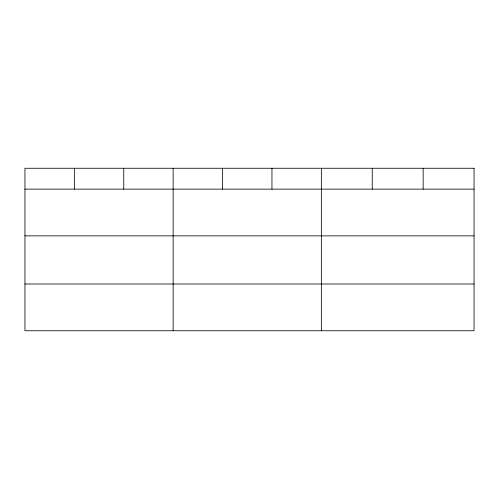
<?xml version="1.0" encoding="UTF-8"?>
<svg xmlns="http://www.w3.org/2000/svg" width="499" height="499" viewBox="0 0 499 499"><rect width="100%" height="100%" fill="white"/><g stroke="black" fill="none" stroke-linecap="round" stroke-linejoin="round"><path stroke-width="0.75" d="M24.95 189.127L474.05 189.127M24.95 235.859L474.05 235.859M24.95 284.006L474.05 284.006M423.152 168.263L423.152 189.127M372.254 168.263L372.254 189.127M321.356 168.263L321.356 330.737M271.955 168.263L271.955 189.127M222.554 168.263L222.554 189.127M173.153 168.263L173.153 330.737M123.752 168.263L123.752 189.127M74.351 168.263L74.351 189.127M474.05 168.263L24.95 168.263L24.95 330.737L474.05 330.737L474.05 168.263"/></g></svg>
